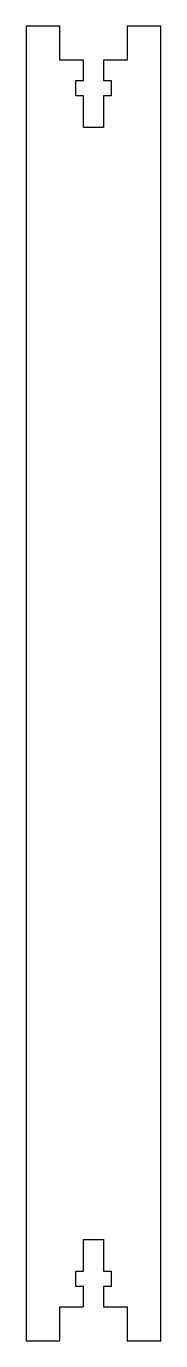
# Model space of a CAD drawing. Header units: millimetres. Extents: x -20 to 0, y 0 to 194.
import ezdxf

# ---------------------------------------------------------------- set-up
doc = ezdxf.new("R2010")
doc.units = ezdxf.units.MM

msp = doc.modelspace()

# ---------------------------------------------------------------- linework, layer by layer
at = {"color": 7, "linetype": 'Continuous', "lineweight": 25}
for p, q in [((-20, 194.5), (-20, 0)), ((-15, 194.5), (-20, 194.5)), ((-15, 189.5), (-15, 194.5)), ((0, 194.5), (-5, 194.5)), ((-5, 194.5), (-5, 189.5)), ((0, 0), (0, 194.5)), ((-11.5, 189.5), (-15, 189.5)), ((-11.5, 186.5), (-11.5, 189.5)), ((-5, 189.5), (-8.5, 189.5)), ((-8.5, 189.5), (-8.5, 186.5)), ((-12.6, 184.2), (-12.6, 186.5)), ((-12.6, 186.5), (-11.5, 186.5)), ((-8.5, 186.5), (-7.4, 186.5)), ((-7.4, 186.5), (-7.4, 184.2)), ((-11.5, 184.2), (-12.6, 184.2)), ((-11.5, 179.5), (-11.5, 184.2)), ((-7.4, 184.2), (-8.5, 184.2)), ((-8.5, 184.2), (-8.5, 179.5)), ((-8.5, 179.5), (-11.5, 179.5)), ((-11.5, 10.3), (-11.5, 15)), ((-11.5, 15), (-8.5, 15)), ((-8.5, 15), (-8.5, 10.3)), ((-12.6, 8), (-12.6, 10.3)), ((-12.6, 10.3), (-11.5, 10.3)), ((-8.5, 10.3), (-7.4, 10.3)), ((-7.4, 10.3), (-7.4, 8)), ((-11.5, 8), (-12.6, 8)), ((-11.5, 5), (-11.5, 8)), ((-7.4, 8), (-8.5, 8)), ((-8.5, 8), (-8.5, 5)), ((-15, 0), (-15, 5)), ((-15, 5), (-11.5, 5)), ((-8.5, 5), (-5, 5)), ((-5, 5), (-5, 0)), ((-20, 0), (-15, 0)), ((-5, 0), (0, 0))]:
    msp.add_line(p, q, dxfattribs=at)

doc.saveas('drawing.dxf')
